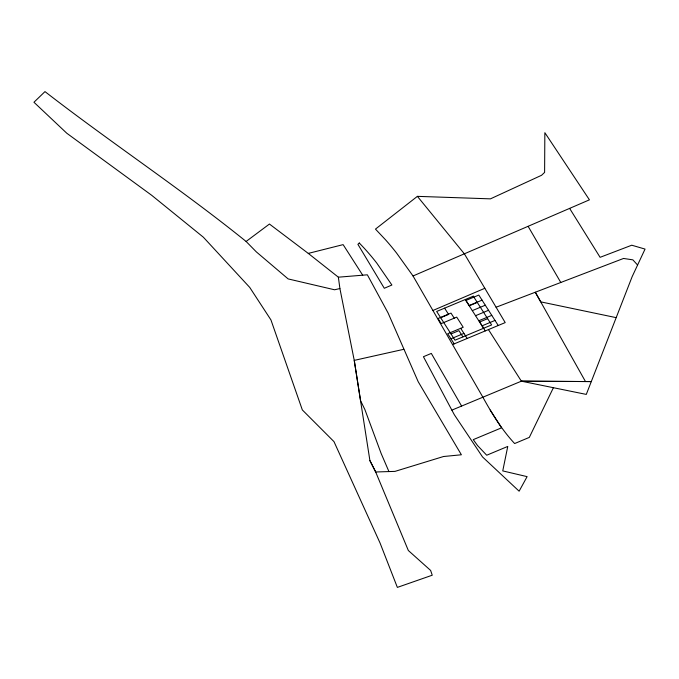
<?xml version="1.0" encoding="UTF-8"?>
<svg xmlns="http://www.w3.org/2000/svg" width="679" height="679" viewBox="0 0 679 679"><rect width="100%" height="100%" fill="white"/><g stroke="black" fill="none" stroke-linecap="round" stroke-linejoin="round"><path stroke-width="1.02" d="M569.639 208.411L600.1 257.324L631.759 245.212L645.05 249.083L632.124 276.718L586.291 394.406L521.379 381.182L451.858 410.124L423.424 356.713L431.318 353.419L461.601 406.067M553.402 387.709L529.323 437.395L514.64 443.548C501.798 429.756 491.961 413.638 482.879 397.207L413.027 275.971L396.655 253.157A334.424 264.598 -3.4 0 0 385.477 239.738L375.47 229.103L417.39 196.35L490.45 198.854L541.579 175.275L544.609 172.398L544.847 132.685L589.431 199.838L413.027 275.971M369.919 460.617L375.682 471.981L408.334 550.499L430.63 570.445L432.243 575.215L397.359 587.394L380.045 542.996L333.983 441.63L302.333 409.938L270.946 319.928L249.736 287.421L203.369 237.217L151.731 195.331L66.805 133.245L33.95 102.249L44.984 91.606C111.076 142.853 181.03 188.906 246.104 241.461L269.444 224.045L308.274 253.403L338.363 277.185L367.356 274.808L388.091 312.994L418.179 381.674L461.381 454.777L443.523 456.517L395.008 471.379L375.682 471.981L369.911 460.625L354.243 360.379L339.907 288.541L338.363 277.185M432.888 310.49L484.831 288.286M469.07 305.558L482.056 300.143M440.663 317.713L448.581 314.402L444.592 308.156M477.278 302.435L469.359 305.737L465.361 299.481M472.312 310.626L485.29 305.211M475.546 315.701L488.532 310.286M478.78 320.768L491.766 315.353M451.017 333.941L458.936 330.631L462.934 336.886M487.632 318.663L479.714 321.965L483.703 328.22M450.958 338.804L463.935 333.389M482.022 325.844L494.999 320.429M452.528 344.567L505.201 322.593L464.444 253.938L417.39 196.35M496.086 307.239L623.543 258.461L632.87 259.845L637.573 265.022M308.274 253.403L343.124 244.627L362.705 275.19M339.907 288.541L334.586 289.78L288.142 278.916L256.322 251.875L246.104 241.461M403.818 349.303L354.243 360.379L360.557 400.661L364.895 409.581L381.123 453.428L388.94 471.574M521.379 381.182L591.265 381.573L521.379 381.182L488.447 329.587M616.057 317.619L540.713 301.858L535.315 292.233L585.468 381.539M498.242 325.496L478.822 295.068L465.836 300.483L485.256 330.919M454.226 318.171L450.992 313.095L438.006 318.519L441.248 323.586L456.729 317.127L463.205 327.27L447.716 333.728L454.192 343.871M460.701 328.313L467.177 338.456M490.179 409.997L501.56 427.821L473.263 439.636L477.558 445.577L486.716 455.227L507.765 446.426L502.749 470.912L527.108 476.633L519.121 491.197L482.54 456.95L454.344 414.759L451.858 410.124M528.135 226.37L560.795 282.481M359.31 243.014L357.909 244.33L384.297 288.278L391.893 285.027L376.794 263.121A313.545 248.081 -3.4 0 0 364.199 248.191L359.31 243.014M473.288 296.18L436.665 311.457L455.006 340.196L491.63 324.918L473.288 296.18"/></g></svg>
